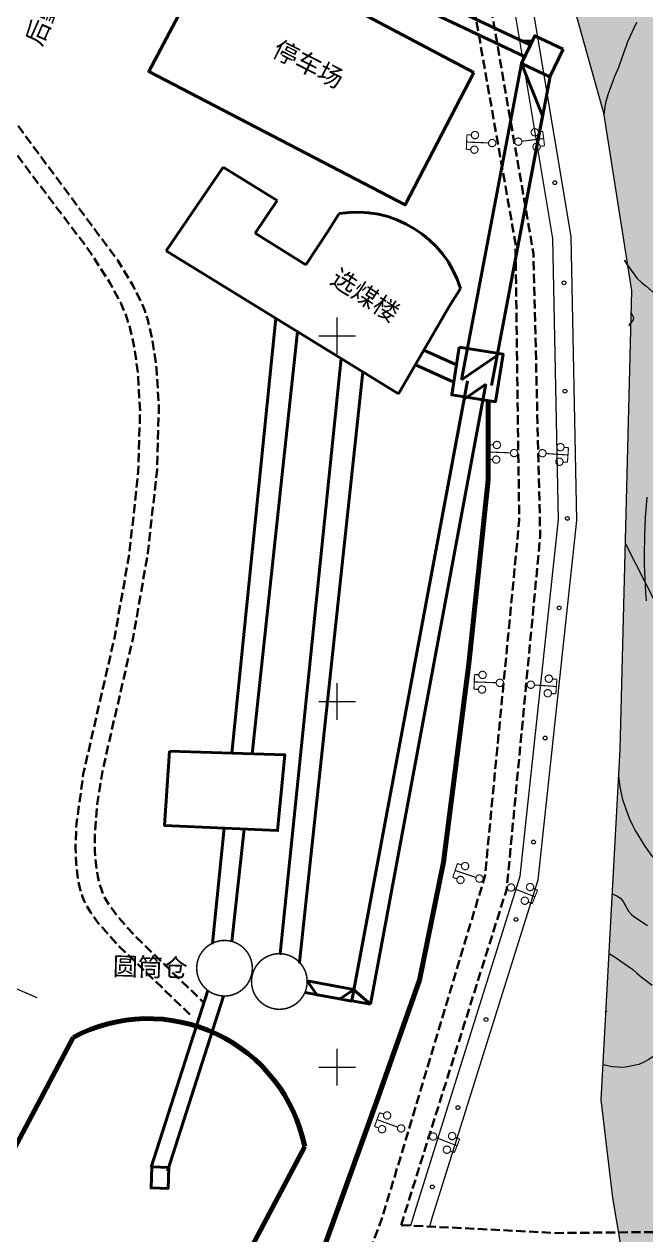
# Model space of a CAD drawing. Header units: inches. Extents: x 38461960 to 38462875, y 4135560 to 4136840.
# Drawn here: x 38462314.5 to 38462484.4, y 4135854.2 to 4136185.2 of the extents above; entities that cross this region are included whole.
import ezdxf

# ---------------------------------------------------------------- set-up
doc = ezdxf.new("R2010")
doc.units = ezdxf.units.IN
doc.header["$MEASUREMENT"] = 0
doc.linetypes.add('建筑中的公路', pattern=[0.006, 0.0025, -0.001, 0.0025])
doc.layers.get('0').update_dxf_attribs({"lineweight": 0})
for name, color, linetype, lineweight in [('修改地物', 7, 'Continuous', 30), ('导线点名称', 7, 'Continuous', 0), ('经纬网', 7, 'Continuous', 0)]:
    doc.layers.add(name, color=color, linetype=linetype, lineweight=lineweight)
doc.layers.add('地面等高线', color=3, linetype='Continuous', lineweight=0, true_color=0x00ff00)
doc.styles.add('仿宋', font='')
doc.styles.get('仿宋').set_extended_font_data('仿宋')
doc.linetypes.add('围墙', pattern='A,0.00085,[1,新大地工业广场平面图1000（202509）.shx,S=2.3622e-06,R=0,X=0,Y=0],0.00115', length=0.002)

# ---------------------------------------------------------------- blocks, each defined once
blk = doc.blocks.new('路灯')
at = {"color": 0, "const_width": 0.3}
for points in [[(-2, 7), (2, 7)], [(-2, 7), (-2, 5.8)], [(0, 7), (0, 1)], [(2, 7), (2, 5.8)], [(-1, 4.8), (-1.03, 5.06), (-1.13, 5.3), (-1.29, 5.51), (-1.5, 5.67), (-1.74, 5.77), (-2, 5.8), (-2.26, 5.77), (-2.5, 5.67), (-2.71, 5.51), (-2.87, 5.3), (-2.97, 5.06), (-3, 4.8), (-2.97, 4.54), (-2.87, 4.3), (-2.71, 4.09), (-2.5, 3.93), (-2.26, 3.83), (-2, 3.8), (-1.74, 3.83), (-1.5, 3.93), (-1.29, 4.09), (-1.13, 4.3), (-1.03, 4.54), (-1, 4.8)], [(3, 4.8), (2.97, 5.06), (2.87, 5.3), (2.71, 5.51), (2.5, 5.67), (2.26, 5.77), (2, 5.8), (1.74, 5.77), (1.5, 5.67), (1.29, 5.51), (1.13, 5.3), (1.03, 5.06), (1, 4.8), (1.03, 4.54), (1.13, 4.3), (1.29, 4.09), (1.5, 3.93), (1.74, 3.83), (2, 3.8), (2.26, 3.83), (2.5, 3.93), (2.71, 4.09), (2.87, 4.3), (2.97, 4.54), (3, 4.8)], [(1, 0), (0.97, 0.26), (0.87, 0.5), (0.71, 0.71), (0.5, 0.87), (0.26, 0.97), (0, 1), (-0.26, 0.97), (-0.5, 0.87), (-0.71, 0.71), (-0.87, 0.5), (-0.97, 0.26), (-1, 0), (-0.97, -0.26), (-0.87, -0.5), (-0.71, -0.71), (-0.5, -0.87), (-0.26, -0.97), (0, -1), (0.26, -0.97), (0.5, -0.87), (0.71, -0.71), (0.87, -0.5), (0.97, -0.26), (1, 0)]]:
    blk.add_lwpolyline(points, dxfattribs=at)

msp = doc.modelspace()

# ---------------------------------------------------------------- hatches: boundary and pattern name
at = {"lineweight": 120, "true_color": 0x00ff00}
h = msp.add_hatch(dxfattribs=at)
h.set_pattern_fill('巨砾', color=3, scale=8333.333333, style=0, pattern_type=2)
h.set_pattern_definition([(97.35238, (38462017.5, 4135612.5), (-150, 1150), [1.3024, -1561.5476]), (112.47943, (38462017.3333, 4135613.7917), (350, -850), [1.3077, -1567.9278]), (127.74681, (38462016.8333, 4135615), (850, -1100), [1.3068, -1958.92276]), (142.25319, (38462016.0333, 4135616.0333), (-1100, 850), [1.3068, -1958.92276]), (157.52057, (38462015, 4135616.8333), (-850, 350), [1.3077, -1567.9278]), (172.64762, (38462013.7917, 4135617.3333), (1150, -150), [1.3024, -1561.5476]), (187.35238, (38462012.5, 4135617.5), (-1150, -150), [1.3024, -1561.5476]), (202.47943, (38462011.2083, 4135617.3333), (850, 350), [1.3077, -1567.9278]), (217.74681, (38462010, 4135616.8333), (1100, 850), [1.3068, -1958.92276]), (232.25319, (38462008.9667, 4135616.0333), (-850, -1100), [1.3068, -1958.92276]), (247.52057, (38462008.1667, 4135615), (-350, -850), [1.3077, -1567.9278]), (262.64762, (38462007.6667, 4135613.7917), (150, 1150), [1.3024, -1561.5476]), (277.35238, (38462007.5, 4135612.5), (150, -1150), [1.3024, -1561.5476]), (292.47943, (38462007.6667, 4135611.2083), (-350, 850), [1.3077, -1567.9278]), (307.74681, (38462008.1667, 4135610), (-850, 1100), [1.3068, -1958.92276]), (322.25319, (38462008.9667, 4135608.9667), (1100, -850), [1.3068, -1958.92276]), (337.52057, (38462010, 4135608.1667), (850, -350), [1.3077, -1567.9278]), (352.64762, (38462011.2083, 4135607.6667), (-1150, 150), [1.3024, -1561.5476]), (7.35238, (38462012.5, 4135607.5), (1150, 150), [1.3024, -1561.5476]), (22.47943, (38462013.7917, 4135607.6667), (-850, -350), [1.3077, -1567.9278]), (37.74681, (38462015, 4135608.1667), (-1100, -850), [1.3068, -1958.92276]), (52.25319, (38462016.0333, 4135608.9667), (850, 1100), [1.3068, -1958.92276]), (67.52057, (38462016.8333, 4135610), (350, 850), [1.3077, -1567.9278]), (82.64762, (38462017.3333, 4135611.2083), (-150, -1150), [1.3024, -1561.5476]), (97.35238, (38461992.5, 4135587.5), (-150, 1150), [1.3024, -1561.5476]), (112.47943, (38461992.3333, 4135588.7917), (350, -850), [1.3077, -1567.9278]), (127.74681, (38461991.8333, 4135590), (850, -1100), [1.3068, -1958.92276]), (142.25319, (38461991.0333, 4135591.0333), (-1100, 850), [1.3068, -1958.92276]), (157.52057, (38461990, 4135591.8333), (-850, 350), [1.3077, -1567.9278]), (172.64762, (38461988.7917, 4135592.3333), (1150, -150), [1.3024, -1561.5476]), (187.35238, (38461987.5, 4135592.5), (-1150, -150), [1.3024, -1561.5476]), (202.47943, (38461986.2083, 4135592.3333), (850, 350), [1.3077, -1567.9278]), (217.74681, (38461985, 4135591.8333), (1100, 850), [1.3068, -1958.92276]), (232.25319, (38461983.9667, 4135591.0333), (-850, -1100), [1.3068, -1958.92276]), (247.52057, (38461983.1667, 4135590), (-350, -850), [1.3077, -1567.9278]), (262.64762, (38461982.6667, 4135588.7917), (150, 1150), [1.3024, -1561.5476]), (277.35238, (38461982.5, 4135587.5), (150, -1150), [1.3024, -1561.5476]), (292.47943, (38461982.6667, 4135586.2083), (-350, 850), [1.3077, -1567.9278]), (307.74681, (38461983.1667, 4135585), (-850, 1100), [1.3068, -1958.92276]), (322.25319, (38461983.9667, 4135583.9667), (1100, -850), [1.3068, -1958.92276]), (337.52057, (38461985, 4135583.1667), (850, -350), [1.3077, -1567.9278]), (352.64762, (38461986.2083, 4135582.6667), (-1150, 150), [1.3024, -1561.5476]), (7.35238, (38461987.5, 4135582.5), (1150, 150), [1.3024, -1561.5476]), (22.47943, (38461988.7917, 4135582.6667), (-850, -350), [1.3077, -1567.9278]), (37.74681, (38461990, 4135583.1667), (-1100, -850), [1.3068, -1958.92276]), (52.25319, (38461991.0333, 4135583.9667), (850, 1100), [1.3068, -1958.92276]), (67.52057, (38461991.8333, 4135585), (350, 850), [1.3077, -1567.9278]), (82.64762, (38461992.3333, 4135586.2083), (-150, -1150), [1.3024, -1561.5476])])
h.paths.add_polyline_path([(38462660, 4135600), (38462660, 4135675), (38462800, 4135675), (38462800, 4136800), (38462000, 4136800), (38462000, 4135600)], flags=17)
h.paths.add_polyline_path([(38462396.93, 4136644.89), (38462451.42, 4136622.46), (38462487.74, 4136600.87), (38462505.33, 4136589.81), (38462503.48, 4136560.97), (38462492.45, 4136536.45), (38462489.06, 4136523.08), (38462478.39, 4136495.53), (38462468.47, 4136462.35), (38462468.2, 4136443.1), (38462476.65, 4136393.87), (38462478.05, 4136375.59), (38462476.15, 4136365.62), (38462473.19, 4136361.37), (38462467.55, 4136359.33), (38462461.56, 4136358.29), (38462450.42, 4136355.44), (38462448.26, 4136353.21), (38462447, 4136341.8), (38462449.04, 4136311.33), (38462448.21, 4136269.54), (38462447.17, 4136256.39), (38462447.75, 4136243.19), (38462448.23, 4136239.77), (38462448.78, 4136236.96), (38462449.26, 4136235.12), (38462458.24, 4136213.14), (38462472.79, 4136161.02), (38462480.46, 4136112.33), (38462477.29, 4135986.92), (38462472.12, 4135891.12), (38462475.29, 4135864.27), (38462478.87, 4135842.7), (38462473.98, 4135822.18), (38462401.35, 4135733.71), (38462325.15, 4135660.69), (38462251.07, 4135600.02), (38462101.17, 4135603.82), (38462175.51, 4135691.05), (38462233.46, 4135765.13), (38462243.78, 4135793.44), (38462248.27, 4135805.88), (38462259.92, 4135837.63), (38462296.44, 4135908.69), (38462304.1, 4135930.5), (38462264.94, 4135961.98), (38462265.47, 4136026.01), (38462271.71, 4136058.7), (38462279.64, 4136078.81), (38462310.86, 4136106.33), (38462297.49, 4136133.43), (38462238.64, 4136182.82), (38462195.33, 4136180.71), (38462177.89, 4136193.49), (38462167.97, 4136218.63), (38462184.49, 4136241.46), (38462199.06, 4136246.01), (38462221.42, 4136258.45), (38462242.06, 4136288.87), (38462219.3, 4136310.84), (38462202.63, 4136311.63), (38462180.14, 4136325.12), (38462175.38, 4136354.76), (38462180.14, 4136398.68), (38462188.75, 4136421.38), (38462204.47, 4136444.93), (38462208.06, 4136473.11), (38462197.85, 4136513.99), (38462193.09, 4136530.92), (38462193.9, 4136584.41), (38462197.08, 4136626.22), (38462223.54, 4136719.35), (38462246.29, 4136716.18), (38462287.94, 4136693.24), (38462313.34, 4136680.54), (38462352.5, 4136663.87), (38462375.49, 4136651.58)], flags=0)

# ---------------------------------------------------------------- linework, layer by layer
at = {"color": 1, "true_color": 0xff0000}
msp.add_line((38462318.05, 4135918.98), (38462302.41, 4135925.68), dxfattribs=at)
at = {"color": 7, "linetype": '建筑中的公路', "lineweight": 30, "ltscale": 1000, "flags": 128}
for points in [[(38462434.6, 4136498.07), (38462427.58, 4136513.39), (38462425.61, 4136516.82), (38462424.28, 4136518.71), (38462423.29, 4136519.85), (38462422.38, 4136520.68), (38462421.41, 4136521.44), (38462419.34, 4136522.78), (38462417.13, 4136523.94), (38462413.61, 4136525.39), (38462409.9, 4136526.54), (38462404.75, 4136527.67), (38462399.43, 4136528.38), (38462394.01, 4136528.69), (38462388.57, 4136528.61), (38462383.2, 4136528.1), (38462377, 4136526.87), (38462370.98, 4136525.09), (38462365.14, 4136522.84), (38462359.48, 4136520.15), (38462354.06, 4136517.07), (38462348.9, 4136513.58), (38462344.09, 4136509.7), (38462341.85, 4136507.61), (38462339.76, 4136505.39), (38462337.26, 4136502.15), (38462335.02, 4136498.73), (38462331.04, 4136491.52), (38462308.23, 4136433.24), (38462301.28, 4136410.13), (38462297.91, 4136394.52), (38462296.9, 4136386.65), (38462296.67, 4136377.3), (38462297.97, 4136349.04), (38462291.57, 4136208.77), (38462292.11, 4136194.48), (38462293.32, 4136185.22), (38462294.29, 4136180.7), (38462295.62, 4136176.29), (38462296.59, 4136173.92), (38462300.19, 4136167.02), (38462305.95, 4136158.12), (38462332.09, 4136123.56), (38462337.83, 4136114.7), (38462340.87, 4136109.01), (38462342.37, 4136105.5), (38462343.17, 4136103.01), (38462344.39, 4136097.92), (38462345.54, 4136090.08), (38462346.16, 4136079.37), (38462345.68, 4136062.92), (38462343.24, 4136040.54), (38462339.26, 4136017.87), (38462330.65, 4135980.21), (38462328.78, 4135966.62), (38462328.51, 4135960.04), (38462328.66, 4135955.77), (38462329.16, 4135951.61), (38462329.82, 4135948.59), (38462330.43, 4135946.63), (38462330.81, 4135945.67), (38462331.34, 4135944.57), (38462332.61, 4135942.43), (38462334.84, 4135939.32), (38462340.12, 4135933.38), (38462359.95, 4135914.24)], [(38462432.75, 4136490.04), (38462424.9, 4136507.99), (38462423.12, 4136511.21), (38462421.62, 4136513.45), (38462420.52, 4136514.81), (38462419.92, 4136515.44), (38462419.08, 4136516.17), (38462418.2, 4136516.83), (38462416.32, 4136518.02), (38462414.33, 4136519.06), (38462411.17, 4136520.35), (38462407.85, 4136521.39), (38462403.23, 4136522.41), (38462398.47, 4136523.06), (38462393.62, 4136523.35), (38462388.75, 4136523.28), (38462383.93, 4136522.85), (38462378.17, 4136521.72), (38462372.57, 4136520.07), (38462367.13, 4136517.98), (38462361.86, 4136515.47), (38462356.8, 4136512.59), (38462351.99, 4136509.33), (38462347.5, 4136505.71), (38462345.4, 4136503.75), (38462343.45, 4136501.68), (38462341.09, 4136498.62), (38462338.97, 4136495.4), (38462335.22, 4136488.59), (38462313.07, 4136431.92), (38462306.23, 4136409.17), (38462302.91, 4136393.81), (38462301.91, 4136386.06), (38462301.69, 4136376.85), (38462302.97, 4136349.01), (38462296.64, 4136209.64), (38462297.17, 4136195.65), (38462298.35, 4136186.58), (38462299.3, 4136182.15), (38462300.59, 4136177.83), (38462301.56, 4136175.45), (38462303.87, 4136170.81), (38462307.93, 4136164.05), (38462340.09, 4136120.6), (38462344.14, 4136113.88), (38462346.45, 4136109.27), (38462347.42, 4136106.92), (38462348.25, 4136104.38), (38462349.5, 4136099.18), (38462350.67, 4136091.19), (38462351.3, 4136080.25), (38462350.8, 4136063.46), (38462348.31, 4136040.63), (38462344.25, 4136017.49), (38462335.85, 4135980.91), (38462334.48, 4135972.05), (38462333.8, 4135963.43), (38462333.82, 4135959.24), (38462334.13, 4135955.15), (38462334.61, 4135952.16), (38462335.07, 4135950.21), (38462335.67, 4135948.31), (38462336.05, 4135947.38), (38462336.55, 4135946.34), (38462337.75, 4135944.31), (38462339.87, 4135941.38), (38462344.88, 4135935.76), (38462363.62, 4135917.64)], [(38462201.33, 4135602.84), (38462335.37, 4135739.18), (38462360.32, 4135765.69), (38462383.34, 4135796.38), (38462402.04, 4135831.26), (38462412.36, 4135858.89), (38462440.45, 4135952.48), (38462449.78, 4136049.56), (38462448.75, 4136125.29), (38462434.79, 4136204.8)], [(38462417.51, 4135856.83), (38462446.36, 4135948.75), (38462455.52, 4136045.22), (38462453.67, 4136122.55), (38462439.84, 4136202.65)], [(38462417.51, 4135856.83), (38462460.35, 4135854.65), (38462511.42, 4135855.18), (38462539.99, 4135852.01), (38462602.96, 4135853.07), (38462669.11, 4135848.83), (38462706.15, 4135854.65), (38462743.72, 4135862.06), (38462773.36, 4135874.76), (38462800, 4135884.75)]]:
    msp.add_lwpolyline(points, dxfattribs=at)
at = {"color": 1, "true_color": 0xff0000, "flags": 128}
msp.add_lwpolyline([(38462458.24, 4136213.14), (38462472.79, 4136161.02), (38462480.46, 4136112.33), (38462477.29, 4135986.92), (38462472.12, 4135891.12), (38462475.29, 4135864.27), (38462478.87, 4135842.7)], dxfattribs=at)
at = {"color": 3, "linetype": 'Continuous', "true_color": 0x00ff00, "flags": 128}
for points in [[(38462426, 4135858.84), (38462454.99, 4135951.23), (38462465.53, 4136049.53), (38462463.96, 4136127.14), (38462450.38, 4136208.53)], [(38462421.22, 4135860.34), (38462450.08, 4135952.25), (38462460.53, 4136049.75), (38462458.97, 4136126.68), (38462445.45, 4136207.71)], [(38462420.19, 4135856.7), (38462421.22, 4135860.34)], [(38462425.31, 4135856.44), (38462426, 4135858.84)]]:
    msp.add_lwpolyline(points, dxfattribs=at)
at = {"color": 3, "linetype": 'Continuous', "true_color": 0x00ff00}
for centre in [(38462459.49, 4136141.89), (38462462.01, 4136114.51), (38462462.27, 4136084.88), (38462462.93, 4136050.08), (38462460.68, 4136025.61), (38462456.85, 4135990.02), (38462453.67, 4135961.58), (38462448.91, 4135940.41), (38462440.71, 4135913.03), (38462433.04, 4135888.95), (38462426.02, 4135867.26)]:
    msp.add_circle(centre, 0.517, dxfattribs=at)
at = {"layer": '修改地物', "color": 6, "lineweight": 40, "true_color": 0xff00ff}
for p, q in [((38462368.85, 4136146.12), (38462353.26, 4136123.26)), ((38462368.85, 4136146.12), (38462383.62, 4136137.04)), ((38462383.62, 4136137.04), (38462377.64, 4136128.05)), ((38462397.46, 4136128.53), (38462400.58, 4136133.46)), ((38462377.64, 4136128.05), (38462391.49, 4136119.43)), ((38462391.49, 4136119.43), (38462397.46, 4136128.53)), ((38462353.26, 4136123.26), (38462416.79, 4136084.19)), ((38462430.65, 4136108.02), (38462433.77, 4136112.95)), ((38462416.79, 4136084.19), (38462430.65, 4136108.02)), ((38462432.64, 4136092.13), (38462423.74, 4136096.14)), ((38462431.89, 4136087.38), (38462421.39, 4136092.11)), ((38462364.69, 4135920.98), (38462349.23, 4135872.65)), ((38462369, 4135919.47), (38462353.68, 4135871.59))]:
    msp.add_line(p, q, dxfattribs=at)
at = {"layer": '修改地物', "color": 6, "linetype": '围墙', "lineweight": 70, "ltscale": 5000, "true_color": 0xff00ff}
for p, q in [((38462327.85, 4135908.16), (38462272.81, 4135804.23)), ((38462334.79, 4135771.59), (38462391.15, 4135878.29))]:
    msp.add_line(p, q, dxfattribs=at)
at = {"layer": '修改地物', "color": 6, "lineweight": 40, "true_color": 0xff00ff, "flags": 128}
for points in [[(38462350.03, 4136228.14), (38462452.74, 4136179.56)], [(38462348.55, 4136225), (38462451.25, 4136176.42)], [(38462437.38, 4136172.03), (38462367.85, 4136208.85), (38462348.53, 4136172.34), (38462418.65, 4136135.83), (38462437.38, 4136172.03)], [(38462461.82, 4136178.41), (38462454.06, 4136182.1), (38462450.36, 4136174.51), (38462458.12, 4136170.82), (38462461.82, 4136178.41)], [(38462450.63, 4136180.56), (38462453.31, 4136180.58)], [(38462433.98, 4136088.02), (38462443.72, 4136094.66), (38462456.15, 4136160.19), (38462450.38, 4136174.49)], [(38462433.98, 4136088.02), (38462450.38, 4136174.49)], [(38462442.17, 4136086.47), (38462458.2, 4136170.98)], [(38462383.26, 4136104.81), (38462371.24, 4135985.9)], [(38462389.17, 4136101.18), (38462376.78, 4135985.72)], [(38462433.39, 4136096.92), (38462445.35, 4136095.03), (38462443.29, 4136081.98), (38462431.33, 4136083.86), (38462433.39, 4136096.92)], [(38462401.15, 4136093.81), (38462384.47, 4135931.04), (38462384.47, 4135931.04)], [(38462407.02, 4136090.2), (38462389.7, 4135928.72), (38462389.7, 4135928.72)], [(38462435.64, 4136087.71), (38462404.04, 4135918.15)], [(38462440.69, 4136086.77), (38462434.7, 4136082.66), (38462404.61, 4135921.17), (38462409.09, 4135917.21)], [(38462440.69, 4136086.77), (38462409.09, 4135917.21)], [(38462354.25, 4135986.44), (38462352.87, 4135966.11), (38462383.73, 4135964.72), (38462385.72, 4135985.43), (38462354.25, 4135986.44)], [(38462369.17, 4135965.38), (38462365.99, 4135933.94), (38462365.99, 4135933.94)], [(38462374.57, 4135965.14), (38462371.27, 4135934.39)], [(38462391.82, 4135923.6), (38462394.44, 4135919.82), (38462400.83, 4135918.66), (38462404.61, 4135921.27)], [(38462391.82, 4135923.6), (38462404.61, 4135921.27)], [(38462391.24, 4135920.4), (38462404.03, 4135918.08)], [(38462409.09, 4135917.21), (38462404.04, 4135918.15)], [(38462349.37, 4135872.71), (38462353.99, 4135872.57), (38462353.81, 4135866.84), (38462349.19, 4135866.98), (38462349.37, 4135872.71)]]:
    msp.add_lwpolyline(points, dxfattribs=at)
at = {"layer": '修改地物', "color": 6, "linetype": '围墙', "lineweight": 70, "ltscale": 5000, "true_color": 0xff00ff, "flags": 128}
msp.add_lwpolyline([(38462186.21, 4135601.66), (38462237.04, 4135652.34), (38462267.46, 4135685.41), (38462291.54, 4135710.28), (38462335.2, 4135756.32), (38462355.57, 4135777.22), (38462368.01, 4135793.1), (38462382.29, 4135817.17), (38462392.61, 4135840.19), (38462411.13, 4135891.52), (38462422.51, 4135923.8), (38462429.12, 4135956.08), (38462436, 4136010.32), (38462441.3, 4136060.59), (38462441.25, 4136082.3)], dxfattribs=at)
at = {"layer": '修改地物', "color": 6, "true_color": 0xff00ff, "const_width": 0.4}
for points in [[(38462376.84, 4135927.07, -1), (38462361.64, 4135927.07, -1), (38462376.84, 4135927.07)], [(38462391.83, 4135923.44, -1), (38462376.62, 4135923.44, -1), (38462391.83, 4135923.44)]]:
    msp.add_lwpolyline(points, format="xyb", dxfattribs=at)
at = {"layer": '修改地物', "color": 6, "lineweight": 40, "true_color": 0xff00ff}
msp.add_arc((38462405.37, 4136104.1), 29.75, 17.3157, 99.2536, dxfattribs=at)
at = {"layer": '修改地物', "color": 6, "linetype": '围墙', "lineweight": 70, "ltscale": 5000, "true_color": 0xff00ff}
msp.add_arc((38462348.38, 4135869.66), 43.63, 11.4033, 118.0729, dxfattribs=at)
at = {"layer": '地面等高线', "color": 55, "lineweight": 18, "true_color": 0xa59152, "flags": 128}
for points in [[(38462481.82, 4136185.73), (38462479.38, 4136180.46), (38462478.97, 4136179.31), (38462478.4, 4136177.63), (38462476.87, 4136173.41), (38462476.23, 4136171.92), (38462475.82, 4136170.94), (38462474.06, 4136166.18), (38462473.72, 4136165.04), (38462473.27, 4136163.31), (38462472.86, 4136160.57)], [(38462479.35, 4136119.4), (38462478.54, 4136120.72), (38462479.45, 4136119.23), (38462482.05, 4136115.68), (38462483.16, 4136114.6), (38462484.34, 4136113.65), (38462487.48, 4136110.94)], [(38462480.31, 4136106.34), (38462480.38, 4136106.28), (38462481.05, 4136105.03), (38462480.95, 4136104.36), (38462479.7, 4136102.81), (38462480.24, 4136103.48)], [(38462484.62, 4136055.93), (38462484.21, 4136050.36), (38462484.1, 4136048.03), (38462484, 4136045.7), (38462483.89, 4136039.65), (38462483.95, 4136037.52), (38462484.01, 4136035.43), (38462484.27, 4136029.76), (38462484.44, 4136027.56)], [(38462487.14, 4136026.95), (38462478.94, 4136043.01), (38462478.72, 4136043.36)], [(38462476.89, 4135979.62), (38462477.3, 4135976.77), (38462477.57, 4135975.35), (38462478.04, 4135973.25), (38462479.82, 4135968.08), (38462480.63, 4135966.36), (38462481.5, 4135964.77), (38462483.96, 4135960.71), (38462484.91, 4135959.29), (38462485.88, 4135958.01), (38462489.02, 4135955.5), (38462490.5, 4135954.86), (38462491.55, 4135954.52), (38462496.41, 4135953.3), (38462498.03, 4135953.09), (38462499.15, 4135953.06), (38462504.32, 4135952.68), (38462505.43, 4135952.54), (38462507.05, 4135952.23), (38462511.4, 4135951.11), (38462513.36, 4135950.67), (38462515.46, 4135950.19)], [(38462475.15, 4135947.38), (38462476.46, 4135946.87), (38462477.5, 4135946.2), (38462478.18, 4135945.32), (38462479.63, 4135942.65), (38462480.44, 4135941.73), (38462481.11, 4135941.19), (38462484.79, 4135938.72)], [(38462474.28, 4135931.22), (38462474.93, 4135930.77), (38462476.01, 4135930.05), (38462477.26, 4135929.14), (38462480.83, 4135926.7), (38462481.95, 4135925.76), (38462483.06, 4135924.74), (38462483.13, 4135924.69)], [(38462483.13, 4135924.69), (38462486.1, 4135922.44)]]:
    msp.add_lwpolyline(points, dxfattribs=at)
at = {"layer": '地面等高线', "color": 3, "lineweight": 0, "true_color": 0x00ff00, "flags": 128}
for points in [[(38462473.4, 4135914.94), (38462473.72, 4135915.4)], [(38462498.07, 4135912.24), (38462497.42, 4135911.75), (38462496.93, 4135911.39), (38462494.7, 4135909.33), (38462493.85, 4135908.56), (38462493.28, 4135907.99), (38462490.32, 4135905.69), (38462489.59, 4135905.16), (38462488.41, 4135904.31), (38462485.17, 4135902.13), (38462483.87, 4135901.4), (38462482.45, 4135900.75), (38462478.35, 4135899.95), (38462476.81, 4135899.99), (38462475.23, 4135900.12), (38462472.63, 4135900.64)]]:
    msp.add_lwpolyline(points, dxfattribs=at)
at = {"layer": '经纬网', "color": 7}
for p, q in [((38462400, 4136095), (38462400, 4136105)), ((38462395, 4136100), (38462405, 4136100)), ((38462400, 4135995), (38462400, 4136005)), ((38462395, 4136000), (38462405, 4136000)), ((38462400, 4135895), (38462400, 4135905)), ((38462395, 4135900), (38462405, 4135900))]:
    msp.add_line(p, q, dxfattribs=at)

# ---------------------------------------------------------------- block references
at = {"layer": '导线点名称', "color": 1, "true_color": 0xff0000}
for p, rotation in [((38462442.4, 4136152.73), 87.68514372848949), ((38462449.51, 4136153.12), 276.9579848026313), ((38462448.38, 4136067.97), 87.68514372848949), ((38462456.12, 4136067.91), 265.9773347938433), ((38462444.48, 4136005.11), 87.83084153343422), ((38462452.94, 4136004.6), 265.9773347938433), ((38462438.9, 4135951.59), 71.61445121539639), ((38462447.55, 4135949.14), 248.7358754016113), ((38462417.49, 4135883.26), 69.77557183761903), ((38462426.26, 4135881.05), 248.7358754016113)]:
    msp.add_blockref('路灯', p, dxfattribs=dict(at, rotation=rotation))

# ---------------------------------------------------------------- texts
at = {"layer": '修改地物', "color": 6, "true_color": 0xff00ff, "style": '仿宋'}
for s, rotation, p in [('后勤服务楼', 66.1893, (38462319.12, 4136178.94)), ('停车场', 333.1228, (38462381.91, 4136176.74)), ('选煤楼', 326.9888, (38462397.77, 4136114.63)), ('圆筒仓', 358.5401, (38462338.67, 4135925.16))]:
    msp.add_text(s, height=5, rotation=rotation, dxfattribs=at).set_placement(p)

doc.saveas('drawing.dxf')
